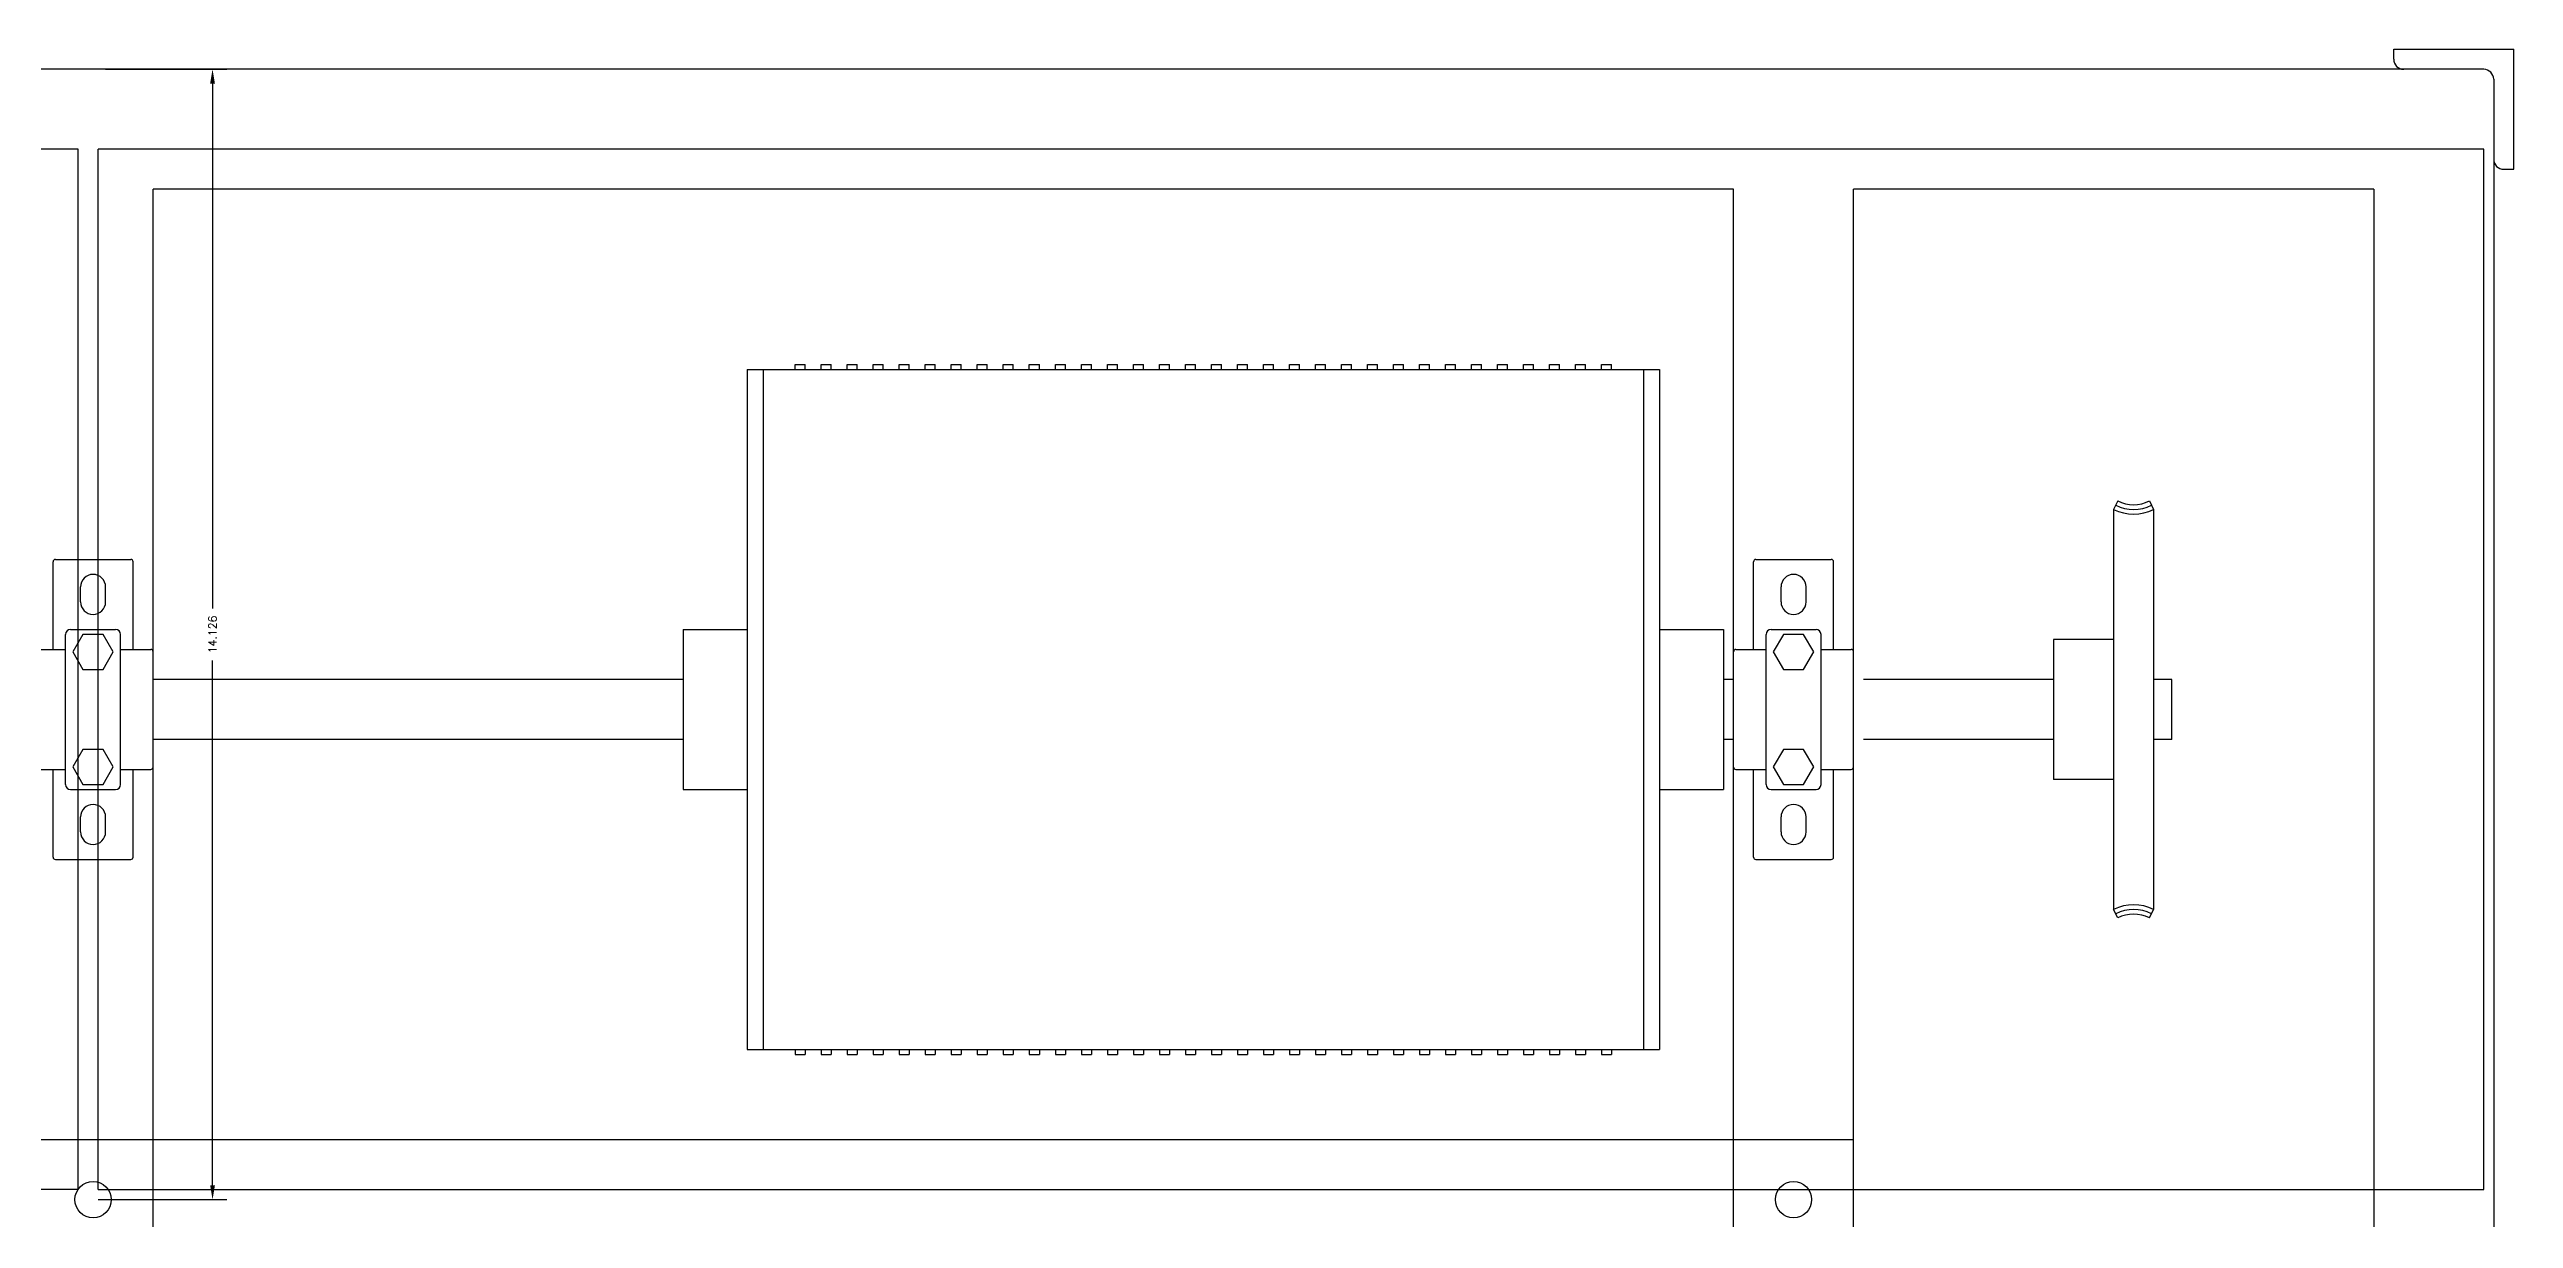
# Model space of a CAD drawing. Extents: x 0 to 122, y 0 to 77.
# Drawn here: x 73.93 to 104.73, y 62.23 to 76.85 of the extents above; entities that cross this region are included whole.
import ezdxf
from ezdxf.enums import TextEntityAlignment as Align

# ---------------------------------------------------------------- set-up
doc = ezdxf.new("R2010")
doc.units = 0
doc.header["$MEASUREMENT"] = 0
doc.linetypes.add('HIDDEN', pattern=[0.375, 0.25, -0.125])
doc.layers.get('0').update_dxf_attribs({"linetype": 'CONTINUOUS'})
doc.layers.get('DEFPOINTS').update_dxf_attribs({"linetype": 'CONTINUOUS'})
for name, color, linetype in [('DIM', 1, 'CONTINUOUS'), ('HATCH', 2, 'CONTINUOUS'), ('HIDDEN', 6, 'HIDDEN'), ('OBJECT', 3, 'CONTINUOUS')]:
    doc.layers.add(name, color=color, linetype=linetype)
doc.styles.add('SIMPLEX', font='SIMPLEX')
doc.dimstyles.get("Standard").update_dxf_attribs({"dimtxt": 0.1, "dimasz": 0.18, "dimexe": 0.18, "dimexo": 0.063, "dimgap": 0.1, "dimtad": 0, "dimtih": 1, "dimtoh": 1, "dimdec": 3, "dimzin": 0, "dimdsep": 46, "dimtxsty": 'SIMPLEX', "dimcen": 0.1, "dimclrd": 1, "dimclre": 1, "dimclrt": 1, "dimadec": 0, "dimazin": 0, "dimtfac": 0.8, "dimtdec": 3, "dimtofl": 0, "dimtmove": 2, "dimatfit": 3, "dimfxl": 1, "dimtolj": 1, "dimtzin": 0, "dimarcsym": 0})

# ---------------------------------------------------------------- blocks, each defined once
blk = doc.blocks.new('*D4')
at = {"color": 1, "linetype": 'ByBlock', "transparency": 16777216}
for p, q in [((111.891, 77.354), (113.408, 77.354)), ((113.228, 77.174), (113.228, 70.617)), ((113.228, 63.408), (113.228, 69.965)), ((111.798, 63.228), (113.408, 63.228))]:
    blk.add_line(p, q, dxfattribs=at)
for points in [[(113.198, 77.174), (113.258, 77.174), (113.228, 77.354)], [(113.198, 63.408), (113.258, 63.408), (113.228, 63.228)]]:
    blk.add_solid(points, dxfattribs=at)
at = {"layer": 'DEFPOINTS', "color": 0, "linetype": 'ByBlock', "transparency": 16777216}
for p in [(111.828, 77.354), (113.228, 77.354), (111.735, 63.228)]:
    blk.add_point(p, dxfattribs=at)
at = {"color": 1, "linetype": 'ByBlock', "transparency": 16777216, "style": 'SIMPLEX'}
blk.add_text('14.126', height=0.1, rotation=90, dxfattribs=at).set_placement((113.228, 70.291), align=Align.MIDDLE_CENTER)

msp = doc.modelspace()

# ---------------------------------------------------------------- linework, layer by layer
at = {"layer": 'DIM'}
msp.add_line((59.4798, 63.2215), (96.4798, 63.2215), dxfattribs=at)
at = {"layer": 'HATCH'}
for p, q in [((74.2923, 75.5985), (42.6048, 75.5985)), ((74.2923, 62.5965), (74.2923, 75.5985)), ((104.3548, 75.5985), (74.5423, 75.5985)), ((74.5423, 62.5965), (74.5423, 75.5985)), ((104.3548, 62.5965), (104.3548, 75.5985)), ((74.2923, 62.5965), (42.6048, 62.5965)), ((74.5423, 62.5965), (104.3548, 62.5965))]:
    msp.add_line(p, q, dxfattribs=at)
for centre, start, end in [((99.9798, 71.5975), 243.43495, 296.56505), ((99.9798, 65.5975), 63.43495, 116.56505)]:
    msp.add_arc(centre, 0.5, start, end, dxfattribs=at)
at = {"layer": 'HIDDEN'}
for p, q in [((83.2548, 72.8475), (83.2548, 72.91)), ((83.2548, 72.91), (83.3798, 72.91)), ((83.3798, 72.8475), (83.3798, 72.91)), ((83.5798, 72.91), (83.7048, 72.91)), ((83.5798, 72.8475), (83.5798, 72.91)), ((83.7048, 72.8475), (83.7048, 72.91)), ((83.9048, 72.91), (84.0298, 72.91)), ((83.9048, 72.8475), (83.9048, 72.91)), ((84.0298, 72.8475), (84.0298, 72.91)), ((84.2298, 72.8475), (84.2298, 72.91)), ((84.2298, 72.91), (84.3548, 72.91)), ((84.3548, 72.8475), (84.3548, 72.91)), ((84.5548, 72.91), (84.6798, 72.91)), ((84.5548, 72.8475), (84.5548, 72.91)), ((84.6798, 72.8475), (84.6798, 72.91)), ((84.8798, 72.91), (85.0048, 72.91)), ((84.8798, 72.8475), (84.8798, 72.91)), ((85.0048, 72.8475), (85.0048, 72.91)), ((85.2048, 72.91), (85.3298, 72.91)), ((85.2048, 72.8475), (85.2048, 72.91)), ((85.3298, 72.8475), (85.3298, 72.91)), ((85.5298, 72.91), (85.6548, 72.91)), ((85.5298, 72.8475), (85.5298, 72.91)), ((85.6548, 72.8475), (85.6548, 72.91)), ((85.8548, 72.91), (85.9798, 72.91)), ((85.8548, 72.8475), (85.8548, 72.91)), ((85.9798, 72.8475), (85.9798, 72.91)), ((86.1798, 72.91), (86.3048, 72.91)), ((86.1798, 72.8475), (86.1798, 72.91)), ((86.3048, 72.8475), (86.3048, 72.91)), ((86.5048, 72.91), (86.6298, 72.91)), ((86.5048, 72.8475), (86.5048, 72.91)), ((86.6298, 72.8475), (86.6298, 72.91)), ((86.8298, 72.91), (86.9548, 72.91)), ((86.8298, 72.8475), (86.8298, 72.91)), ((86.9548, 72.8475), (86.9548, 72.91)), ((87.1548, 72.91), (87.2798, 72.91)), ((87.1548, 72.8475), (87.1548, 72.91)), ((87.2798, 72.8475), (87.2798, 72.91)), ((87.4798, 72.91), (87.6048, 72.91)), ((87.4798, 72.8475), (87.4798, 72.91)), ((87.6048, 72.8475), (87.6048, 72.91)), ((87.8048, 72.91), (87.9298, 72.91)), ((87.8048, 72.8475), (87.8048, 72.91)), ((87.9298, 72.8475), (87.9298, 72.91)), ((88.1298, 72.8475), (88.1298, 72.91)), ((88.1298, 72.91), (88.2548, 72.91)), ((88.2548, 72.8475), (88.2548, 72.91)), ((88.4548, 72.91), (88.5798, 72.91)), ((88.4548, 72.8475), (88.4548, 72.91)), ((88.5798, 72.8475), (88.5798, 72.91)), ((88.7798, 72.91), (88.9048, 72.91)), ((88.7798, 72.8475), (88.7798, 72.91)), ((88.9048, 72.8475), (88.9048, 72.91)), ((89.1048, 72.91), (89.2298, 72.91)), ((89.1048, 72.8475), (89.1048, 72.91)), ((89.2298, 72.8475), (89.2298, 72.91)), ((89.4298, 72.91), (89.5548, 72.91)), ((89.4298, 72.8475), (89.4298, 72.91)), ((89.5548, 72.8475), (89.5548, 72.91)), ((89.7548, 72.91), (89.8798, 72.91)), ((89.7548, 72.8475), (89.7548, 72.91)), ((89.8798, 72.8475), (89.8798, 72.91)), ((90.0798, 72.91), (90.2048, 72.91)), ((90.0798, 72.8475), (90.0798, 72.91)), ((90.2048, 72.8475), (90.2048, 72.91)), ((90.4048, 72.8475), (90.4048, 72.91)), ((90.4048, 72.91), (90.5298, 72.91)), ((90.5298, 72.8475), (90.5298, 72.91)), ((90.7298, 72.91), (90.8548, 72.91)), ((90.7298, 72.8475), (90.7298, 72.91)), ((90.8548, 72.8475), (90.8548, 72.91)), ((91.0548, 72.91), (91.1798, 72.91)), ((91.0548, 72.8475), (91.0548, 72.91)), ((91.1798, 72.8475), (91.1798, 72.91)), ((91.3798, 72.91), (91.5048, 72.91)), ((91.3798, 72.8475), (91.3798, 72.91)), ((91.5048, 72.8475), (91.5048, 72.91)), ((91.7048, 72.91), (91.8298, 72.91)), ((91.7048, 72.8475), (91.7048, 72.91)), ((91.8298, 72.8475), (91.8298, 72.91)), ((92.0298, 72.91), (92.1548, 72.91)), ((92.0298, 72.8475), (92.0298, 72.91)), ((92.1548, 72.8475), (92.1548, 72.91)), ((92.3548, 72.8475), (92.3548, 72.91)), ((92.3548, 72.91), (92.4798, 72.91)), ((92.4798, 72.8475), (92.4798, 72.91)), ((92.6798, 72.91), (92.8048, 72.91)), ((92.6798, 72.8475), (92.6798, 72.91)), ((92.8048, 72.8475), (92.8048, 72.91)), ((93.0048, 72.91), (93.1298, 72.91)), ((93.0048, 72.8475), (93.0048, 72.91)), ((93.1298, 72.8475), (93.1298, 72.91)), ((93.3298, 72.91), (93.4548, 72.91)), ((93.3298, 72.8475), (93.3298, 72.91)), ((93.4548, 72.8475), (93.4548, 72.91)), ((83.2548, 64.3475), (83.2548, 64.285)), ((83.2548, 64.285), (83.3798, 64.285)), ((83.3798, 64.3475), (83.3798, 64.285)), ((83.5798, 64.3475), (83.5798, 64.285)), ((83.5798, 64.285), (83.7048, 64.285)), ((83.7048, 64.3475), (83.7048, 64.285)), ((83.9048, 64.3475), (83.9048, 64.285)), ((83.9048, 64.285), (84.0298, 64.285)), ((84.0298, 64.3475), (84.0298, 64.285)), ((84.2298, 64.3475), (84.2298, 64.285)), ((84.2298, 64.285), (84.3548, 64.285)), ((84.3548, 64.3475), (84.3548, 64.285)), ((84.5548, 64.3475), (84.5548, 64.285)), ((84.5548, 64.285), (84.6798, 64.285)), ((84.6798, 64.3475), (84.6798, 64.285)), ((84.8798, 64.3475), (84.8798, 64.285)), ((84.8798, 64.285), (85.0048, 64.285)), ((85.0048, 64.3475), (85.0048, 64.285)), ((85.2048, 64.3475), (85.2048, 64.285)), ((85.2048, 64.285), (85.3298, 64.285)), ((85.3298, 64.3475), (85.3298, 64.285)), ((85.5298, 64.3475), (85.5298, 64.285)), ((85.5298, 64.285), (85.6548, 64.285)), ((85.6548, 64.3475), (85.6548, 64.285)), ((85.8548, 64.3475), (85.8548, 64.285)), ((85.8548, 64.285), (85.9798, 64.285)), ((85.9798, 64.3475), (85.9798, 64.285)), ((86.1798, 64.3475), (86.1798, 64.285)), ((86.1798, 64.285), (86.3048, 64.285)), ((86.3048, 64.3475), (86.3048, 64.285)), ((86.5048, 64.3475), (86.5048, 64.285)), ((86.5048, 64.285), (86.6298, 64.285)), ((86.6298, 64.3475), (86.6298, 64.285)), ((86.8298, 64.3475), (86.8298, 64.285)), ((86.8298, 64.285), (86.9548, 64.285)), ((86.9548, 64.3475), (86.9548, 64.285)), ((87.1548, 64.3475), (87.1548, 64.285)), ((87.1548, 64.285), (87.2798, 64.285)), ((87.2798, 64.3475), (87.2798, 64.285)), ((87.4798, 64.3475), (87.4798, 64.285)), ((87.4798, 64.285), (87.6048, 64.285)), ((87.6048, 64.3475), (87.6048, 64.285)), ((87.8048, 64.3475), (87.8048, 64.285)), ((87.8048, 64.285), (87.9298, 64.285)), ((87.9298, 64.3475), (87.9298, 64.285)), ((88.1298, 64.3475), (88.1298, 64.285)), ((88.1298, 64.285), (88.2548, 64.285)), ((88.2548, 64.3475), (88.2548, 64.285)), ((88.4548, 64.3475), (88.4548, 64.285)), ((88.4548, 64.285), (88.5798, 64.285)), ((88.5798, 64.3475), (88.5798, 64.285)), ((88.7798, 64.3475), (88.7798, 64.285)), ((88.7798, 64.285), (88.9048, 64.285)), ((88.9048, 64.3475), (88.9048, 64.285)), ((89.1048, 64.3475), (89.1048, 64.285)), ((89.1048, 64.285), (89.2298, 64.285)), ((89.2298, 64.3475), (89.2298, 64.285)), ((89.4298, 64.3475), (89.4298, 64.285)), ((89.4298, 64.285), (89.5548, 64.285)), ((89.5548, 64.3475), (89.5548, 64.285)), ((89.7548, 64.3475), (89.7548, 64.285)), ((89.7548, 64.285), (89.8798, 64.285)), ((89.8798, 64.3475), (89.8798, 64.285)), ((90.0798, 64.3475), (90.0798, 64.285)), ((90.0798, 64.285), (90.2048, 64.285)), ((90.2048, 64.3475), (90.2048, 64.285)), ((90.4048, 64.3475), (90.4048, 64.285)), ((90.4048, 64.285), (90.5298, 64.285)), ((90.5298, 64.3475), (90.5298, 64.285)), ((90.7298, 64.3475), (90.7298, 64.285)), ((90.7298, 64.285), (90.8548, 64.285)), ((90.8548, 64.3475), (90.8548, 64.285)), ((91.0548, 64.3475), (91.0548, 64.285)), ((91.0548, 64.285), (91.1798, 64.285)), ((91.1798, 64.3475), (91.1798, 64.285)), ((91.3798, 64.3475), (91.3798, 64.285)), ((91.3798, 64.285), (91.5048, 64.285)), ((91.5048, 64.3475), (91.5048, 64.285)), ((91.7048, 64.3475), (91.7048, 64.285)), ((91.7048, 64.285), (91.8298, 64.285)), ((91.8298, 64.3475), (91.8298, 64.285)), ((92.0298, 64.3475), (92.0298, 64.285)), ((92.0298, 64.285), (92.1548, 64.285)), ((92.1548, 64.3475), (92.1548, 64.285)), ((92.3548, 64.3475), (92.3548, 64.285)), ((92.3548, 64.285), (92.4798, 64.285)), ((92.4798, 64.3475), (92.4798, 64.285)), ((92.6798, 64.3475), (92.6798, 64.285)), ((92.6798, 64.285), (92.8048, 64.285)), ((92.8048, 64.3475), (92.8048, 64.285)), ((93.0048, 64.3475), (93.0048, 64.285)), ((93.0048, 64.285), (93.1298, 64.285)), ((93.1298, 64.3475), (93.1298, 64.285)), ((93.3298, 64.3475), (93.3298, 64.285)), ((93.3298, 64.285), (93.4548, 64.285)), ((93.4548, 64.3475), (93.4548, 64.285))]:
    msp.add_line(p, q, dxfattribs=at)
at = {"layer": 'OBJECT'}
for p, q in [((103.2298, 76.7225), (103.2298, 76.8475)), ((103.2298, 76.8475), (104.7298, 76.8475)), ((104.7298, 75.3475), (104.7298, 76.8475)), ((104.3548, 76.5975), (42.6048, 76.5975)), ((104.4798, 76.4725), (104.4798, 44.7225)), ((104.6048, 75.3475), (104.7298, 75.3475)), ((75.2298, 46.0975), (75.2298, 75.0975)), ((94.9798, 75.0975), (75.2298, 75.0975)), ((94.9798, 46.0975), (94.9798, 75.0975)), ((102.9798, 75.0975), (96.4798, 75.0975)), ((96.4798, 46.0975), (96.4798, 75.0975)), ((102.9798, 75.0975), (102.9798, 46.0975)), ((82.6548, 72.8475), (94.0548, 72.8475)), ((82.6548, 72.8475), (82.6548, 64.3475)), ((82.8548, 72.8475), (82.8548, 64.3475)), ((93.8548, 72.8475), (93.8548, 64.3475)), ((94.0548, 72.8475), (94.0548, 64.3475)), ((99.7826, 71.2031), (99.7298, 71.0975)), ((100.1771, 71.2031), (100.2298, 71.0975)), ((99.7298, 71.0975), (99.7298, 66.0975)), ((100.2298, 71.0975), (100.2298, 66.0975)), ((73.9798, 69.3475), (73.9798, 70.4425)), ((74.0098, 70.4725), (74.9498, 70.4725)), ((74.9798, 69.3475), (74.9798, 70.4425)), ((95.2298, 69.3475), (95.2298, 70.4425)), ((95.2598, 70.4725), (96.1998, 70.4725)), ((96.2298, 69.3475), (96.2298, 70.4425)), ((74.3236, 69.9413), (74.3236, 70.1288)), ((74.6361, 69.9413), (74.6361, 70.1288)), ((95.5736, 69.9413), (95.5736, 70.1288)), ((95.8861, 69.9413), (95.8861, 70.1288)), ((73.7598, 69.3475), (74.1361, 69.3475)), ((74.1361, 67.66), (74.1361, 69.535)), ((74.1986, 69.5975), (74.7611, 69.5975)), ((74.8236, 67.66), (74.8236, 69.535)), ((74.8236, 69.3475), (75.1998, 69.3475)), ((75.2298, 67.8775), (75.2298, 69.3175)), ((81.8548, 69.5975), (82.6548, 69.5975)), ((81.8548, 69.5975), (81.8548, 67.5975)), ((94.0548, 69.5975), (94.8548, 69.5975)), ((94.8548, 69.5975), (94.8548, 67.5975)), ((94.9798, 67.8775), (94.9798, 69.3175)), ((95.0098, 69.3475), (95.3861, 69.3475)), ((95.3861, 67.66), (95.3861, 69.535)), ((95.4486, 69.5975), (96.0111, 69.5975)), ((96.0736, 67.66), (96.0736, 69.535)), ((96.0736, 69.3475), (96.4498, 69.3475)), ((96.4798, 67.8775), (96.4798, 69.3175)), ((99.7298, 69.4725), (98.9798, 69.4725)), ((98.9798, 69.4725), (98.9798, 67.7225)), ((81.8548, 68.9725), (75.2298, 68.9725)), ((94.9798, 68.9725), (94.8548, 68.9725)), ((98.9798, 68.9725), (96.6048, 68.9725)), ((100.4587, 68.9725), (100.2298, 68.9725)), ((100.4587, 68.2225), (100.4587, 68.9725)), ((81.8548, 68.2225), (75.2298, 68.2225)), ((94.9798, 68.2225), (94.8548, 68.2225)), ((98.9798, 68.2225), (96.6048, 68.2225)), ((100.4587, 68.2225), (100.2298, 68.2225)), ((73.7598, 67.8475), (74.1361, 67.8475)), ((73.9798, 66.7525), (73.9798, 67.8475)), ((74.8236, 67.8475), (75.1998, 67.8475)), ((74.9798, 66.7525), (74.9798, 67.8475)), ((95.0098, 67.8475), (95.3861, 67.8475)), ((95.2298, 66.7525), (95.2298, 67.8475)), ((96.0736, 67.8475), (96.4498, 67.8475)), ((96.2298, 66.7525), (96.2298, 67.8475)), ((74.1986, 67.5975), (74.7611, 67.5975)), ((81.8548, 67.5975), (82.6548, 67.5975)), ((94.0548, 67.5975), (94.8548, 67.5975)), ((95.4486, 67.5975), (96.0111, 67.5975)), ((99.7298, 67.7225), (98.9798, 67.7225)), ((74.3236, 67.0663), (74.3236, 67.2538)), ((74.6361, 67.0663), (74.6361, 67.2538)), ((95.5736, 67.0663), (95.5736, 67.2538)), ((95.8861, 67.0663), (95.8861, 67.2538)), ((74.0098, 66.7225), (74.9498, 66.7225)), ((95.2598, 66.7225), (96.1998, 66.7225)), ((99.7826, 65.9919), (99.7298, 66.0975)), ((100.1771, 65.9919), (100.2298, 66.0975)), ((82.6548, 64.3475), (94.0548, 64.3475))]:
    msp.add_line(p, q, dxfattribs=at)
for points in [[(74.3536, 69.535), (74.2273, 69.3163), (74.3536, 69.0975), (74.6061, 69.0975), (74.7324, 69.3163), (74.6061, 69.535)], [(95.6036, 69.535), (95.4773, 69.3163), (95.6036, 69.0975), (95.8561, 69.0975), (95.9824, 69.3163), (95.8561, 69.535)], [(74.3536, 68.0975), (74.2273, 67.8787), (74.3536, 67.66), (74.6061, 67.66), (74.7324, 67.8787), (74.6061, 68.0975)], [(95.6036, 68.0975), (95.4773, 67.8787), (95.6036, 67.66), (95.8561, 67.66), (95.9824, 67.8787), (95.8561, 68.0975)]]:
    msp.add_lwpolyline(points, close=True, dxfattribs=at)
for centre in [(74.4798, 62.4715), (95.7298, 62.4715)]:
    msp.add_circle(centre, 0.2266, dxfattribs=at)
for centre, radius, start, end in [((103.3548, 76.7225), 0.125, 180, 270), ((104.3548, 76.4725), 0.125, 0, 90), ((104.6048, 75.4725), 0.125, 180, 270), ((99.9798, 71.5975), 0.441, 243.43495, 296.56505), ((99.9798, 71.5975), 0.559, 243.43495, 296.56505), ((74.0098, 70.4425), 0.03, 90, 180), ((74.4798, 70.1288), 0.1563, 0, 180), ((74.9498, 70.4425), 0.03, 0, 90), ((95.2598, 70.4425), 0.03, 90, 180), ((95.7298, 70.1288), 0.1563, 0, 180), ((96.1998, 70.4425), 0.03, 0, 90), ((74.4798, 69.9413), 0.1563, 180, 0), ((95.7298, 69.9413), 0.1563, 180, 0), ((74.1986, 69.535), 0.0625, 90, 180), ((74.7611, 69.535), 0.0625, 0, 90), ((75.1998, 69.3175), 0.03, 0, 90), ((95.0098, 69.3175), 0.03, 90, 180), ((95.4486, 69.535), 0.0625, 90, 180), ((96.0111, 69.535), 0.0625, 0, 90), ((96.4498, 69.3175), 0.03, 0, 90), ((75.1998, 67.8775), 0.03, 270, 0), ((95.0098, 67.8775), 0.03, 180, 270), ((96.4498, 67.8775), 0.03, 270, 0), ((74.1986, 67.66), 0.0625, 180, 270), ((74.7611, 67.66), 0.0625, 270, 0), ((95.4486, 67.66), 0.0625, 180, 270), ((96.0111, 67.66), 0.0625, 270, 0), ((74.4798, 67.2538), 0.1563, 0, 180), ((95.7298, 67.2538), 0.1563, 0, 180), ((74.4798, 67.0663), 0.1563, 180, 0), ((95.7298, 67.0663), 0.1563, 180, 0), ((74.0098, 66.7525), 0.03, 180, 270), ((74.9498, 66.7525), 0.03, 270, 0), ((95.2598, 66.7525), 0.03, 180, 270), ((96.1998, 66.7525), 0.03, 270, 0), ((99.9798, 65.5975), 0.559, 63.43495, 116.56505), ((99.9798, 65.5975), 0.441, 63.43495, 116.56505)]:
    msp.add_arc(centre, radius, start, end, dxfattribs=at)

# ---------------------------------------------------------------- dimensions: what is measured, and where the dimension line sits
at = {"layer": 'DIM'}
dim = msp.add_linear_dim(base=(75.9729, 76.5975), p1=(74.4798, 62.4715), p2=(74.572, 76.5975), angle=90, dimstyle='Standard', dxfattribs=at)
dim.commit()
dim.dimension.update_dxf_attribs({"geometry": '*D4', "text_midpoint": (75.9729, 69.5345), "text_rotation": 90, "insert": (-37.2556, -0.7564)})

doc.saveas('drawing.dxf')
